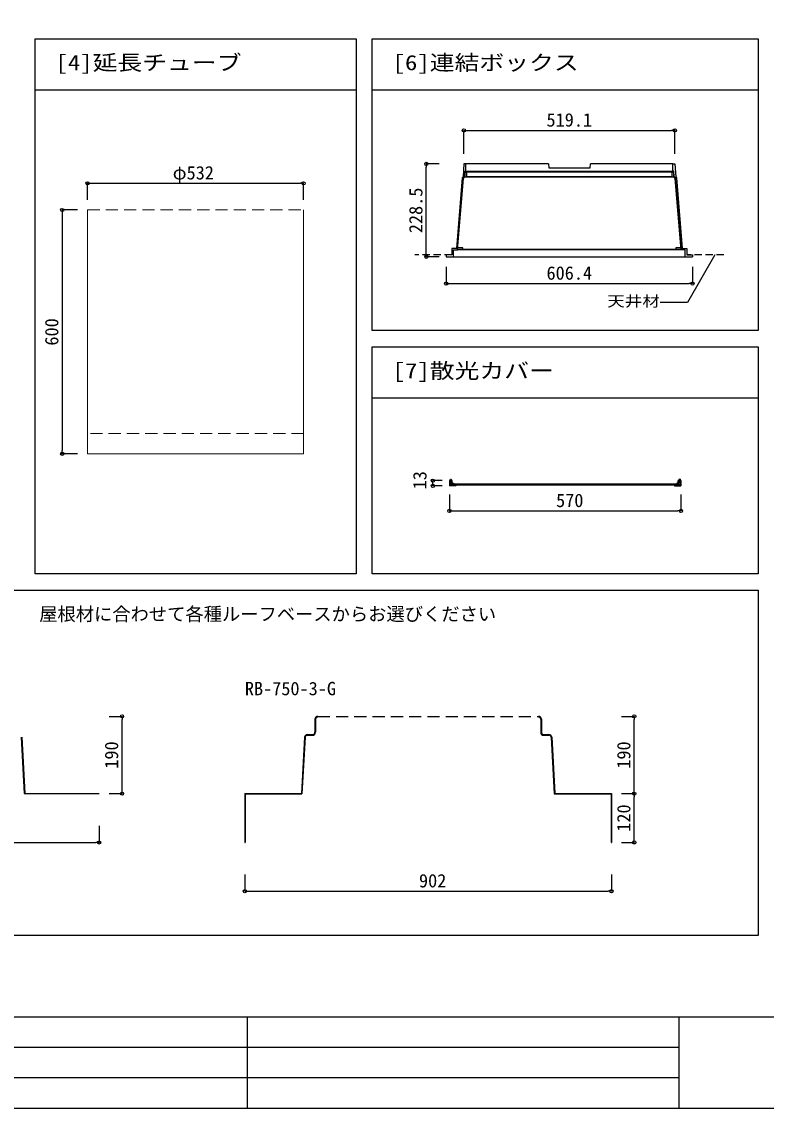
# Model space of a CAD drawing. Units: millimetres, scale not verified. Extents: x -3056 to 2944, y -2123 to 2078.
# Drawn here: x -1899 to -66, y -2123 to 551 of the extents above; entities that cross this region are included whole.
import ezdxf
from ezdxf.enums import TextEntityAlignment as Align

# ---------------------------------------------------------------- set-up
doc = ezdxf.new("R2010")
doc.units = ezdxf.units.MM
doc.header["$LTSCALE"] = 15
doc.linetypes.add('DASHED1', pattern=[1.8, 1.2, -0.6])
doc.linetypes.add('DASHED2', pattern=[3, 2, -1])
for name, color, linetype in [('8-0', 7, 'Continuous'), ('F-8', 7, 'Continuous'), ('F-C', 7, 'Continuous'), ('F-D', 7, 'Continuous'), ('F-F', 7, 'Continuous')]:
    doc.layers.add(name, color=color, linetype=linetype)
doc.layers.add('F-7', color=7, linetype='Continuous', lineweight=18)
doc.styles.add('ＭＳ ゴシック', font='')
doc.styles.get('ＭＳ ゴシック').set_extended_font_data('MS Gothic')

msp = doc.modelspace()

# ---------------------------------------------------------------- linework, layer by layer
at = {"layer": '8-0'}
for p, q in [((-3056.25, -1897.5), (2943.75, -1897.5)), ((-1344.29, -1897.5), (-1344.29, -2122.81)), ((-281.32, -1897.5), (-281.32, -2122.5)), ((-2527.27, -1972.5), (-281.32, -1972.5)), ((-2527.27, -2047.5), (-281.32, -2047.5))]:
    msp.add_line(p, q, dxfattribs=at)
msp.add_lwpolyline([(-3056.25, -2122.5), (2943.75, -2122.5), (2943.75, 2077.5), (-3056.25, 2077.5)], close=True, dxfattribs=at)
at = {"layer": 'F-7', "linetype": 'DASHED2'}
for p, q in [((-1737.25, 87.71), (-1205.25, 87.71)), ((-1205.25, -462.29), (-1737.25, -462.29))]:
    msp.add_line(p, q, dxfattribs=at)
at = {"layer": 'F-7'}
msp.add_lwpolyline([(-1205.25, 87.71), (-1205.25, -512.29), (-1737.25, -512.29), (-1737.25, 87.71)], dxfattribs=at)
at = {"layer": 'F-8'}
for p, q in [((-1076.25, 508.92), (-1076.25, 382.92)), ((-1076.25, 508.92), (-1076.25, -807.5)), ((-1036.25, 508.92), (-86.25, 508.92)), ((-1036.25, -209.29), (-1036.25, 508.92)), ((-1076.25, 382.92), (-1866.25, 382.92)), ((-86.25, 382.92), (-1036.25, 382.92)), ((-810.62, 226.1), (-810.62, 283.6)), ((-291.5, 283.42), (-299.5, 283.42)), ((-291.5, 226.1), (-291.5, 283.6)), ((-871.45, 201.06), (-903.36, 201.06)), ((-903.18, 201.06), (-903.18, 193.06)), ((-1737.25, 112.71), (-1737.25, 153.49)), ((-1737.25, 153.31), (-1729.25, 153.31)), ((-1729.25, 153.31), (-1213.25, 153.31)), ((-1205.25, 153.31), (-1213.25, 153.31)), ((-1205.25, 112.71), (-1205.25, 153.49)), ((-1762.25, 87.71), (-1799.76, 87.71)), ((-1799.58, 87.71), (-1799.58, 79.71)), ((-1799.58, 79.71), (-1799.58, -504.29)), ((-871.45, -27.44), (-903.36, -27.44)), ((-854.24, -52.44), (-854.24, -93.56)), ((-247.88, -52.44), (-247.88, -93.56)), ((-247.88, -93.38), (-255.88, -93.38)), ((-1036.25, -249.29), (-86.25, -249.29)), ((-86.25, -249.29), (-86.25, -807.5)), ((-86.25, -375.29), (-1036.25, -375.29)), ((-1799.58, -512.29), (-1799.58, -504.29)), ((-1762.25, -512.29), (-1799.76, -512.29)), ((-864.01, -578.4), (-887.16, -578.4)), ((-886.98, -591.4), (-886.98, -578.4)), ((-864.01, -591.4), (-887.16, -591.4)), ((-846.25, -612.05), (-846.25, -653.1)), ((-276.25, -612.05), (-276.25, -653.1)), ((-846.25, -652.92), (-838.25, -652.92)), ((-838.25, -652.92), (-284.25, -652.92)), ((-276.25, -652.92), (-284.25, -652.92)), ((-1076.25, -807.5), (-1866.25, -807.5)), ((-2856.25, -847.5), (-86.25, -847.5)), ((-86.25, -847.5), (-86.25, -1697.5)), ((-1683.63, -1158.41), (-1652.11, -1158.41)), ((-1652.29, -1158.41), (-1652.29, -1166.41)), ((-1652.29, -1340.61), (-1652.29, -1166.41)), ((-422.55, -1158.41), (-391.04, -1158.41)), ((-391.22, -1158.41), (-391.22, -1166.41)), ((-391.22, -1340.61), (-391.22, -1166.41)), ((-1683.63, -1348.61), (-1652.11, -1348.61)), ((-1652.29, -1348.61), (-1652.29, -1340.61)), ((-422.55, -1348.61), (-391.04, -1348.61)), ((-422.55, -1348.61), (-391.04, -1348.61)), ((-391.22, -1348.61), (-391.22, -1340.61)), ((-391.22, -1348.61), (-391.22, -1356.61)), ((-391.22, -1460.61), (-391.22, -1356.61)), ((-1708.63, -1427.83), (-1708.63, -1468.95)), ((-2730.63, -1468.77), (-1716.63, -1468.77)), ((-1708.63, -1468.77), (-1716.63, -1468.77)), ((-422.55, -1468.61), (-391.04, -1468.61)), ((-391.22, -1468.61), (-391.22, -1460.61)), ((-1349.95, -1547.83), (-1349.95, -1588.95)), ((-447.55, -1547.83), (-447.55, -1588.95)), ((-1349.95, -1588.77), (-1341.95, -1588.77)), ((-1341.95, -1588.77), (-455.55, -1588.77)), ((-447.55, -1588.77), (-455.55, -1588.77)), ((-86.25, -1697.5), (-2856.25, -1697.5))]:
    msp.add_line(p, q, dxfattribs=at)
for points in [[(-1866.25, -807.5), (-1866.25, 508.92), (-1076.25, 508.92)], [(-86.25, 508.92), (-86.25, -209.29), (-1036.25, -209.29)], [(-810.62, 283.42), (-802.62, 283.42), (-299.5, 283.42)], [(-903.18, -27.44), (-903.18, -19.44), (-903.18, 193.06)], [(-192.53, -22.3), (-260.37, -139.8), (-327.36, -139.8)], [(-854.24, -93.38), (-846.24, -93.38), (-255.88, -93.38)], [(-86.25, -807.5), (-1036.25, -807.5), (-1036.25, -249.29)]]:
    msp.add_lwpolyline(points, dxfattribs=at)
for centre in [(-810.62, 283.42), (-291.5, 283.42), (-903.18, 201.06), (-1737.25, 153.31), (-1205.25, 153.31), (-1799.58, 87.71), (-903.18, -27.44), (-854.24, -93.38), (-247.88, -93.38), (-1799.58, -512.29), (-886.98, -578.4), (-886.98, -591.4), (-846.25, -652.92), (-276.25, -652.92), (-1652.29, -1158.41), (-391.22, -1158.41), (-1652.29, -1348.61), (-391.22, -1348.61), (-391.22, -1348.61), (-1708.63, -1468.77), (-391.22, -1468.61), (-1349.95, -1588.77), (-447.55, -1588.77)]:
    msp.add_circle(centre, 4, dxfattribs=at)
at = {"layer": 'F-C'}
for p, q in [((-844.25, -578.4), (-846.25, -578.4)), ((-846.25, -578.4), (-846.25, -591.4)), ((-845.39, -577.67), (-843.89, -574.67)), ((-844.94, -578.4), (-843.75, -578.4)), ((-844.25, -578.4), (-844.25, -588.4)), ((-843.27, -575.67), (-843.77, -576.67)), ((-843.75, -583.4), (-843.75, -582.4)), ((-843.44, -574.4), (-842.06, -574.4)), ((-842.18, -577.4), (-843.32, -577.4)), ((-842.68, -575.4), (-842.82, -575.4)), ((-841.73, -576.67), (-842.23, -575.67)), ((-840.56, -578.4), (-841.75, -578.4)), ((-841.75, -583.4), (-841.75, -582.4)), ((-841.61, -574.67), (-840.11, -577.67)), ((-839.71, -578.4), (-841.25, -578.4)), ((-841.25, -588.4), (-841.25, -578.4)), ((-839.71, -582.6), (-839.71, -578.4)), ((-839.65, -586.1), (-839.65, -589.6)), ((-839.65, -586.1), (-282.85, -586.1)), ((-837.71, -584.6), (-836.25, -584.6)), ((-836.25, -584.6), (-836.25, -586.1)), ((-836.25, -586.1), (-836.25, -588.6)), ((-286.25, -588.6), (-286.25, -586.1)), ((-282.85, -586.1), (-282.85, -589.6)), ((-282.79, -578.4), (-281.25, -578.4)), ((-282.79, -582.6), (-282.79, -578.4)), ((-282.39, -577.67), (-280.89, -574.67)), ((-281.94, -578.4), (-280.75, -578.4)), ((-281.25, -588.4), (-281.25, -578.4)), ((-280.27, -575.67), (-280.77, -576.67)), ((-280.75, -583.4), (-280.75, -582.4)), ((-280.44, -574.4), (-279.06, -574.4)), ((-279.18, -577.4), (-280.32, -577.4)), ((-279.68, -575.4), (-279.82, -575.4)), ((-278.73, -576.67), (-279.23, -575.67)), ((-277.56, -578.4), (-278.75, -578.4)), ((-278.75, -583.4), (-278.75, -582.4)), ((-278.61, -574.67), (-277.11, -577.67)), ((-278.25, -578.4), (-276.25, -578.4)), ((-276.25, -578.4), (-276.25, -591.4)), ((-830.25, -591.4), (-846.25, -591.4)), ((-844.25, -588.4), (-841.25, -588.4)), ((-830.25, -589.6), (-839.65, -589.6)), ((-836.25, -588.6), (-836.25, -589.6)), ((-836.25, -588.6), (-286.25, -588.6)), ((-830.25, -589.6), (-830.25, -588.6)), ((-830.25, -589.6), (-830.25, -591.4)), ((-292.25, -588.6), (-292.25, -589.6)), ((-292.25, -589.6), (-292.25, -591.4)), ((-292.25, -589.6), (-282.85, -589.6)), ((-292.25, -591.4), (-276.25, -591.4)), ((-286.25, -588.6), (-286.25, -589.6))]:
    msp.add_line(p, q, dxfattribs=at)
for points in [[(-843.75, -582.4), (-844.25, -582.4), (-844.25, -581.4), (-843.75, -581.4), (-843.75, -580.4), (-844.25, -580.4), (-844.25, -579.4), (-843.75, -579.4), (-843.75, -578.4)], [(-841.75, -578.4), (-841.75, -579.4), (-841.25, -579.4), (-841.25, -580.4), (-841.75, -580.4), (-841.75, -581.4), (-841.25, -581.4), (-841.25, -582.4), (-841.75, -582.4)], [(-284.79, -584.6), (-286.25, -584.6), (-286.25, -586.1)], [(-278.25, -578.4), (-278.25, -588.4), (-281.25, -588.4)], [(-280.75, -581.4), (-280.75, -580.4), (-281.25, -580.4), (-281.25, -579.4), (-280.75, -579.4), (-280.75, -578.4)], [(-280.75, -582.4), (-281.25, -582.4), (-281.25, -581.4), (-280.75, -581.4)], [(-278.75, -578.4), (-278.75, -579.4), (-278.25, -579.4), (-278.25, -580.4), (-278.75, -580.4), (-278.75, -581.4), (-278.25, -581.4), (-278.25, -582.4), (-278.75, -582.4)]]:
    msp.add_lwpolyline(points, dxfattribs=at)
for centre, radius, start, end in [((-844.94, -577.9), 0.5, 153.43495, 270), ((-843.44, -574.9), 0.5, 90, 153.43495), ((-843.32, -576.9), 0.5, 153.43495, 270), ((-842.75, -583.4), 1, 180, 270), ((-842.82, -575.9), 0.5, 90, 153.43495), ((-842.75, -583.4), 1, 270, 0), ((-842.68, -575.9), 0.5, 26.56505, 90), ((-842.18, -576.9), 0.5, 270, 26.56505), ((-842.06, -574.9), 0.5, 26.56505, 90), ((-840.56, -577.9), 0.5, 270, 26.56505), ((-837.71, -582.6), 2, 180, 270), ((-284.79, -582.6), 2, 270, 0), ((-281.94, -577.9), 0.5, 153.43495, 270), ((-280.44, -574.9), 0.5, 90, 153.43495), ((-280.32, -576.9), 0.5, 153.43495, 270), ((-279.75, -583.4), 1, 180, 270), ((-279.82, -575.9), 0.5, 90, 153.43495), ((-279.75, -583.4), 1, 270, 0), ((-279.68, -575.9), 0.5, 26.56505, 90), ((-279.18, -576.9), 0.5, 270, 26.56505), ((-279.06, -574.9), 0.5, 26.56505, 90), ((-277.56, -577.9), 0.5, 270, 26.56505)]:
    msp.add_arc(centre, radius, start, end, dxfattribs=at)
at = {"layer": 'F-D'}
for p, q in [((-602.66, 201.1), (-805.67, 201.1)), ((-296.54, 201.1), (-499.39, 201.1)), ((-808.45, 181.59), (-808.45, 181.08)), ((-808.45, 181.59), (-803.37, 181.59)), ((-808.45, 181.08), (-808.45, 169.65)), ((-808.45, 181.08), (-804.01, 181.08)), ((-808.45, 169.65), (-804.01, 169.65)), ((-808.2, 183.11), (-808.2, 181.59)), ((-808.2, 183.11), (-293.85, 183.11)), ((-808.2, 181.59), (-293.85, 181.59)), ((-808.18, 183.11), (-805.67, 183.11)), ((-804.01, 181.59), (-804.01, 169.65)), ((-298.04, 169.65), (-804.01, 169.65)), ((-298.68, 181.59), (-293.6, 181.59)), ((-298.04, 169.65), (-298.04, 181.59)), ((-298.04, 181.08), (-293.6, 181.08)), ((-298.04, 169.65), (-293.6, 169.65)), ((-292.87, 168.89), (-293.87, 183.11)), ((-293.85, 181.59), (-293.85, 183.11)), ((-293.6, 181.08), (-293.6, 181.59)), ((-293.6, 169.65), (-293.6, 181.08)), ((-290.28, 165.54), (-275.94, -8.9)), ((-854.24, -22.3), (-854.24, -27.44)), ((-813.45, -10.36), (-827.69, -10.36)), ((-813.45, -8.9), (-813.2, -5.84)), ((-813.45, -8.9), (-551.02, -8.9)), ((-813.45, -10.36), (-813.45, -8.9)), ((-551.02, -8.9), (-288.6, -8.9)), ((-288.85, -5.84), (-288.6, -8.9)), ((-288.6, -10.36), (-288.6, -8.9)), ((-274.36, -10.36), (-288.6, -10.36)), ((-247.88, -22.3), (-247.88, -27.44)), ((-854.24, -27.44), (-247.88, -27.44))]:
    msp.add_line(p, q, dxfattribs=at)
at = {"layer": 'F-D', "linetype": 'DASHED1'}
for p, q in [((-840.31, -22.3), (-931.06, -22.3)), ((-171.06, -22.3), (-261.8, -22.3))]:
    msp.add_line(p, q, dxfattribs=at)
at = {"layer": 'F-D'}
for points in [[(-826.3, -10.36), (-811.77, 165.54), (-809.18, 168.89), (-808.2, 183.11), (-805.67, 183.11), (-805.67, 201.1), (-810.62, 201.1), (-812.84, 169.34), (-814.86, 166.73), (-829.12, -6.72), (-840.01, -6.72), (-840.31, -22.3), (-854.16, -22.3)], [(-602.66, 201.1), (-601.82, 191.57), (-500.22, 191.57), (-499.39, 201.1)], [(-275.81, -10.36), (-290.35, 165.54), (-292.94, 168.89), (-293.92, 183.11), (-296.45, 183.11), (-296.45, 201.1), (-291.5, 201.1), (-289.28, 169.34), (-287.26, 166.73), (-273, -6.72), (-262.11, -6.72), (-261.8, -22.3), (-247.96, -22.3)], [(-809.18, 168.89), (-292.87, 168.89), (-290.28, 165.54)], [(-836.06, -27.44), (-836.06, -10.36), (-826.3, -10.36)], [(-826.11, -8.9), (-826.11, -8.9), (-826.1, -8.9), (-826.09, -8.91), (-826.08, -8.91), (-826.07, -8.91), (-826.05, -8.91), (-826.03, -8.91), (-826.01, -8.92), (-825.99, -8.92), (-825.96, -8.92), (-825.92, -8.92), (-825.88, -8.92), (-825.82, -8.92), (-825.76, -8.93), (-825.68, -8.93), (-825.6, -8.93), (-825.51, -8.93), (-825.41, -8.94), (-825.3, -8.94), (-825.18, -8.94), (-825.06, -8.94), (-824.94, -8.94), (-824.8, -8.94), (-824.66, -8.95), (-824.51, -8.95), (-824.36, -8.95), (-824.21, -8.95), (-824.07, -8.95), (-823.92, -8.95), (-823.78, -8.95), (-823.65, -8.95), (-823.51, -8.95), (-823.38, -8.95), (-823.25, -8.95), (-823.11, -8.95), (-822.97, -8.95), (-822.82, -8.95), (-822.67, -8.95), (-822.52, -8.95)], [(-813.2, -5.84), (-818.03, -5.53), (-822.12, -5.41), (-824.87, -5.53), (-825.86, -5.84)], [(-822.52, -8.95), (-822.37, -8.95), (-822.21, -8.95), (-822.05, -8.95), (-821.9, -8.95), (-821.75, -8.95), (-821.61, -8.95), (-821.47, -8.95), (-821.34, -8.95), (-821.22, -8.95), (-821.1, -8.95), (-820.98, -8.95), (-820.87, -8.95), (-820.75, -8.95), (-820.63, -8.95), (-820.51, -8.95), (-820.39, -8.95), (-820.27, -8.95), (-820.15, -8.95), (-820.03, -8.95), (-819.9, -8.95), (-819.78, -8.95), (-819.65, -8.95), (-819.53, -8.95), (-819.4, -8.95), (-819.28, -8.94), (-819.15, -8.94), (-819.02, -8.94), (-818.9, -8.94), (-818.77, -8.94), (-818.64, -8.94), (-818.51, -8.94), (-818.38, -8.94), (-818.25, -8.94), (-818.12, -8.94), (-817.99, -8.94), (-817.86, -8.94), (-817.73, -8.94), (-817.6, -8.93), (-817.47, -8.93)], [(-817.47, -8.93), (-817.34, -8.93), (-817.21, -8.93), (-817.08, -8.93), (-816.95, -8.93), (-816.81, -8.93), (-816.68, -8.93), (-816.55, -8.93), (-816.42, -8.93), (-816.29, -8.93), (-816.16, -8.92), (-816.03, -8.92), (-815.89, -8.92), (-815.76, -8.92), (-815.63, -8.92), (-815.5, -8.92), (-815.37, -8.92), (-815.24, -8.92), (-815.11, -8.92), (-814.98, -8.91), (-814.85, -8.91), (-814.71, -8.91), (-814.56, -8.91), (-814.4, -8.91), (-814.24, -8.91), (-814.07, -8.91), (-813.89, -8.9), (-813.7, -8.9), (-813.45, -8.9)], [(-288.6, -10.36), (-551.02, -10.36), (-813.45, -10.36)], [(-276.19, -5.84), (-277.18, -5.53), (-279.93, -5.41), (-284.02, -5.53), (-288.85, -5.84)], [(-288.6, -8.9), (-288.35, -8.9), (-288.04, -8.91), (-287.74, -8.91), (-287.46, -8.91), (-287.2, -8.91), (-286.95, -8.92), (-286.71, -8.92), (-286.49, -8.92), (-286.29, -8.92), (-286.09, -8.92), (-285.91, -8.92), (-285.73, -8.93), (-285.56, -8.93), (-285.4, -8.93), (-285.25, -8.93), (-285.11, -8.93), (-284.97, -8.93), (-284.84, -8.93), (-284.71, -8.93), (-284.58, -8.93), (-284.45, -8.93), (-284.32, -8.94), (-284.19, -8.94), (-284.06, -8.94), (-283.93, -8.94), (-283.8, -8.94), (-283.67, -8.94), (-283.54, -8.94), (-283.41, -8.94), (-283.28, -8.94), (-283.15, -8.94), (-283.02, -8.94), (-282.9, -8.94), (-282.77, -8.94), (-282.64, -8.95), (-282.52, -8.95), (-282.39, -8.95), (-282.27, -8.95), (-282.15, -8.95)], [(-282.15, -8.95), (-282.02, -8.95), (-281.9, -8.95), (-281.78, -8.95), (-281.66, -8.95), (-281.54, -8.95), (-281.42, -8.95), (-281.3, -8.95), (-281.18, -8.95), (-281.07, -8.95), (-280.95, -8.95), (-280.83, -8.95), (-280.71, -8.95), (-280.58, -8.95), (-280.44, -8.95), (-280.3, -8.95), (-280.15, -8.95), (-280, -8.95), (-279.84, -8.95), (-279.68, -8.95), (-279.52, -8.95), (-279.37, -8.95), (-279.22, -8.95), (-279.08, -8.95), (-278.94, -8.95), (-278.8, -8.95), (-278.67, -8.95), (-278.54, -8.95), (-278.4, -8.95), (-278.26, -8.95), (-278.12, -8.95), (-277.98, -8.95), (-277.84, -8.95), (-277.69, -8.95), (-277.54, -8.95), (-277.39, -8.95), (-277.25, -8.94), (-277.11, -8.94), (-276.98, -8.94), (-276.86, -8.94)], [(-276.86, -8.94), (-276.75, -8.94), (-276.64, -8.94), (-276.54, -8.93), (-276.45, -8.93), (-276.37, -8.93), (-276.29, -8.93), (-276.23, -8.92), (-276.17, -8.92), (-276.13, -8.92), (-276.09, -8.92), (-276.06, -8.92), (-276.04, -8.92), (-276.02, -8.91), (-276, -8.91), (-275.98, -8.91), (-275.97, -8.91), (-275.96, -8.91), (-275.95, -8.9), (-275.94, -8.9), (-275.94, -8.9)], [(-266.06, -27.44), (-266.06, -10.36), (-275.81, -10.36)]]:
    msp.add_lwpolyline(points, dxfattribs=at)
at = {"layer": 'F-F'}
for p, q in [((-1177.5, -1165.41), (-1177.5, -1197.31)), ((-1175.9, -1165.41), (-1175.9, -1197.31)), ((-1170.5, -1158.41), (-1170.5, -1160.01)), ((-627, -1158.41), (-627, -1160.01)), ((-621.6, -1165.41), (-621.6, -1197.31)), ((-620, -1165.41), (-620, -1197.31)), ((-1203.12, -1209.92), (-1210.85, -1348.61)), ((-1201.52, -1210.01), (-1209.29, -1349.41)), ((-1196.13, -1203.31), (-1183.5, -1203.31)), ((-1196.13, -1204.91), (-1183.5, -1204.91)), ((-614, -1203.31), (-601.37, -1203.31)), ((-614, -1204.91), (-601.37, -1204.91)), ((-594.38, -1209.92), (-586.65, -1348.61)), ((-1349.95, -1348.61), (-1349.95, -1468.61)), ((-1349.95, -1348.61), (-1210.85, -1348.61)), ((-1349.15, -1349.41), (-1349.15, -1468.61)), ((-1349.15, -1349.41), (-1209.29, -1349.41)), ((-586.65, -1348.61), (-447.55, -1348.61)), ((-448.35, -1349.41), (-448.35, -1468.61)), ((-447.55, -1348.61), (-447.55, -1468.61)), ((-1349.95, -1468.61), (-1349.15, -1468.61)), ((-448.35, -1468.61), (-447.55, -1468.61))]:
    msp.add_line(p, q, dxfattribs=at)
at = {"layer": 'F-F', "linetype": 'DASHED2'}
msp.add_line((-1170.5, -1158.41), (-627, -1158.41), dxfattribs=at)
at = {"layer": 'F-F'}
for points in [[(-1900.86, -1210.01), (-1893.13, -1348.61), (-1708.63, -1348.61)], [(-1899.26, -1209.92), (-1891.56, -1348.01), (-1708.63, -1348.01), (-1708.63, -1348.61)], [(-595.98, -1210.01), (-588.21, -1349.41), (-448.35, -1349.41)]]:
    msp.add_lwpolyline(points, dxfattribs=at)
for centre, radius, start, end in [((-1170.5, -1165.41), 7, 90, 180), ((-1170.5, -1165.41), 5.4, 90, 180), ((-627, -1165.41), 7, 0, 90), ((-627, -1165.41), 5.4, 0, 90), ((-1183.5, -1197.31), 7.6, 270, 0), ((-1183.5, -1197.31), 6, 270, 0), ((-614, -1197.31), 7.6, 180, 270), ((-614, -1197.31), 6, 180, 270), ((-1196.13, -1210.31), 7, 90, 176.80924), ((-1196.13, -1210.31), 5.4, 90, 176.80924), ((-601.37, -1210.31), 7, 3.19076, 90), ((-601.37, -1210.31), 5.4, 3.19076, 90)]:
    msp.add_arc(centre, radius, start, end, dxfattribs=at)

# ---------------------------------------------------------------- texts
at = {"layer": 'F-8', "style": 'ＭＳ ゴシック', "width": 1.2}
for s, height, p in [('[4]延長チューブ', 37.34, (-1816.25, 420.45)), ('[6]連結ボックス', 37.34, (-986.25, 420.45)), ('天井材', 26.39, (-457.86, -157.8)), ('[7]散光カバー', 37.34, (-986.25, -337.76))]:
    msp.add_text(s, height=height, dxfattribs=at).set_placement(p, align=Align.BOTTOM_LEFT)
at = {"layer": 'F-8', "style": 'ＭＳ ゴシック'}
for s, p in [('519.1', (-607.31, 283.01)), ('φ532', (-1527.5, 152.9)), ('606.4', (-607.31, -93.79)), ('570', (-583.75, -653.33)), ('屋根材に合わせて各種ルーフベースからお選びください', (-1856.25, -933)), ('RB-750-3-G', (-1349.95, -1116.37)), ('902', (-921.25, -1589.18))]:
    msp.add_text(s, height=32.99, dxfattribs=at).set_placement(p, align=Align.BOTTOM_LEFT)
for s, p in [('228.5', (-902.77, 30.56)), ('600', (-1799.17, -246.04)), ('13', (-892.88, -599.9)), ('190', (-1651.88, -1287.26)), ('190', (-390.81, -1287.26)), ('120', (-390.81, -1442.36))]:
    msp.add_text(s, height=32.99, rotation=90, dxfattribs=at).set_placement(p, align=Align.BOTTOM_LEFT)

doc.saveas('drawing.dxf')
